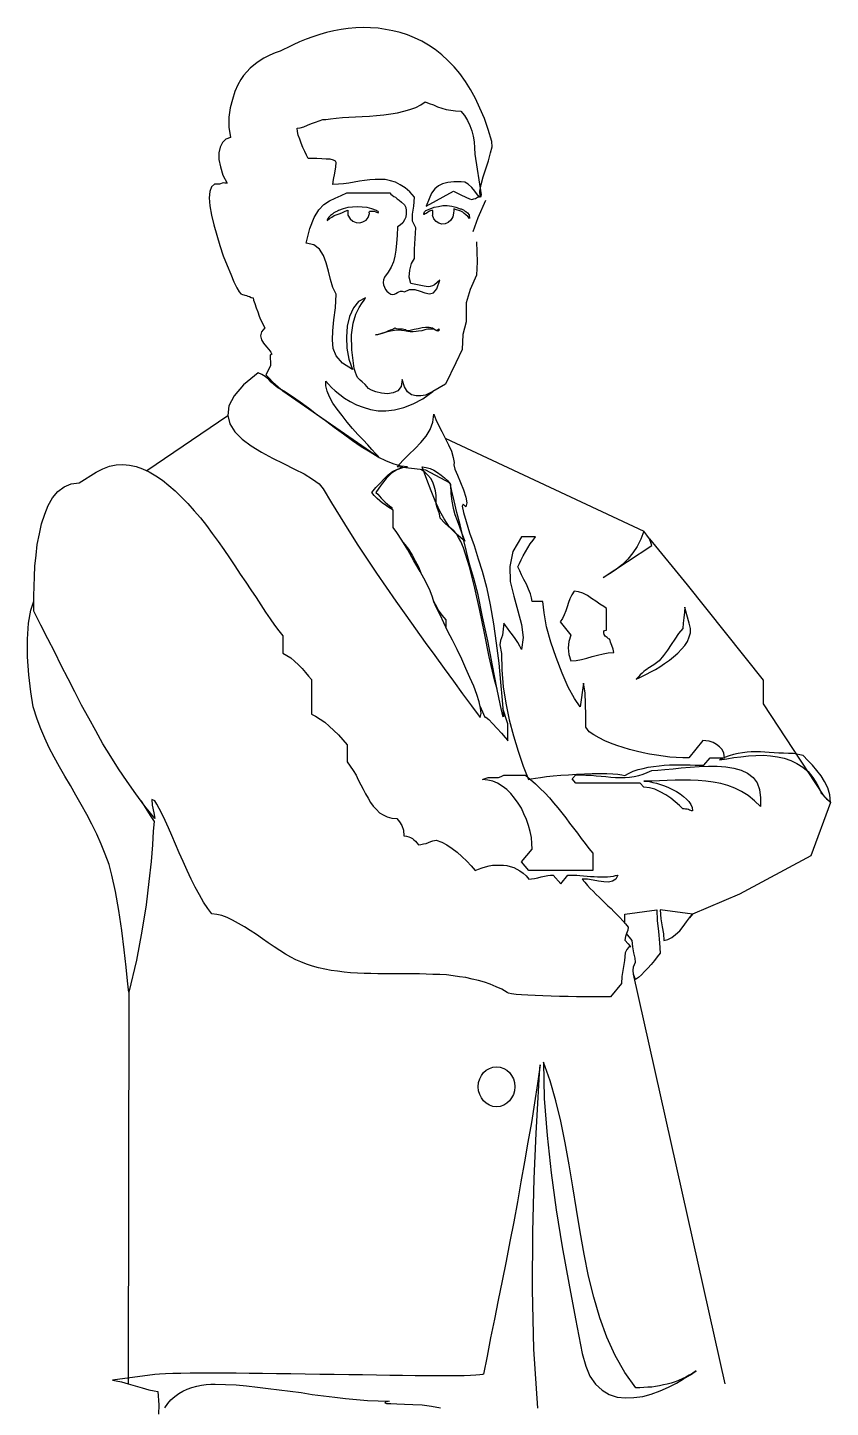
# Model space of a CAD drawing. Extents: x 142.27 to 143.09, y 58.01 to 59.82.
# Drawn here: x 142.266 to 142.851, y 58.811 to 59.816 of the extents above; entities that cross this region are included whole.
import ezdxf

# ---------------------------------------------------------------- set-up
doc = ezdxf.new("R2010")
doc.units = 0
doc.layers.get('0').update_dxf_attribs({"linetype": 'CONTINUOUS'})

msp = doc.modelspace()

# ---------------------------------------------------------------- linework, layer by layer
for p, q in [((142.5944, 59.678), (142.6001, 59.6907)), ((142.5909, 59.6677), (142.5944, 59.678)), ((142.5932, 59.6602), (142.5938, 59.6458)), ((142.5938, 59.6458), (142.5932, 59.636)), ((142.5932, 59.636), (142.5886, 59.6256)), ((142.5886, 59.6256), (142.5857, 59.6158)), ((142.5857, 59.6158), (142.5857, 59.602)), ((142.5857, 59.602), (142.5834, 59.5928)), ((142.5834, 59.5928), (142.5829, 59.5819)), ((142.5829, 59.5819), (142.5782, 59.5721)), ((142.5782, 59.5721), (142.5708, 59.5565)), ((142.5708, 59.5565), (142.5615, 59.5511)), ((142.3529, 59.4935), (142.412, 59.5338))]:
    msp.add_line(p, q)
at = {"linetype": 'CONTINUOUS'}
for points in [[(142.5223, 59.503), (142.5215, 59.5041), (142.5196, 59.5061), (142.5171, 59.5089), (142.514, 59.5122), (142.5107, 59.5159), (142.5067, 59.5199), (142.503, 59.5243), (142.499, 59.5288), (142.4953, 59.5336), (142.4917, 59.5382), (142.4886, 59.5428), (142.4861, 59.5474), (142.4844, 59.5515), (142.4834, 59.5553), (142.4834, 59.5586), (142.4853, 59.5565), (142.4876, 59.5542), (142.4903, 59.5517), (142.4936, 59.549), (142.4971, 59.5463), (142.5013, 59.5438), (142.5057, 59.5415), (142.5107, 59.5397), (142.5159, 59.538), (142.5215, 59.5372), (142.5273, 59.5372), (142.5336, 59.5378), (142.5402, 59.5395), (142.5471, 59.5422), (142.5542, 59.5459), (142.5615, 59.5511), (142.559, 59.5499), (142.5561, 59.5486), (142.5527, 59.548), (142.5492, 59.548), (142.5459, 59.5488), (142.5429, 59.5509), (142.5407, 59.5545), (142.5392, 59.5599), (142.5384, 59.5549), (142.5359, 59.5517), (142.5325, 59.5501), (142.5284, 59.5495), (142.524, 59.5499), (142.52, 59.5509), (142.5167, 59.5522), (142.5146, 59.5534), (142.5121, 59.5563), (142.51, 59.5582), (142.5086, 59.5595), (142.5076, 59.5605), (142.5065, 59.5615), (142.5059, 59.563), (142.5051, 59.5651), (142.5042, 59.568), (142.5023, 59.5815), (142.5021, 59.5926), (142.5034, 59.6011), (142.5053, 59.6075), (142.5078, 59.6123), (142.51, 59.6157), (142.5117, 59.618), (142.5123, 59.6194), (142.5073, 59.6167), (142.5036, 59.6121), (142.5007, 59.6059), (142.499, 59.5988), (142.4984, 59.5909), (142.4988, 59.5828), (142.5003, 59.5747), (142.5028, 59.5672), (142.4955, 59.5719), (142.4911, 59.5772), (142.4888, 59.5826), (142.4882, 59.5888), (142.4886, 59.5955), (142.4894, 59.6034), (142.4905, 59.6121), (142.4909, 59.6221), (142.4886, 59.6269), (142.4869, 59.6327), (142.4855, 59.6388), (142.4838, 59.645), (142.4817, 59.6504), (142.4788, 59.655), (142.4747, 59.6581), (142.4692, 59.6592), (142.4719, 59.67), (142.4749, 59.6779), (142.4784, 59.6835), (142.4821, 59.6875), (142.4861, 59.6902), (142.4903, 59.6921), (142.4946, 59.694), (142.4988, 59.696), (142.53, 59.696), (142.5309, 59.695), (142.5319, 59.6942), (142.533, 59.6933), (142.5342, 59.6927), (142.5355, 59.6917), (142.5369, 59.6906), (142.5386, 59.6892), (142.5407, 59.6873), (142.5417, 59.6852), (142.5421, 59.6831), (142.5421, 59.6808), (142.5417, 59.6783), (142.5409, 59.6763), (142.5396, 59.6742), (142.5377, 59.6725), (142.5357, 59.6713), (142.5355, 59.6648), (142.535, 59.6592), (142.5344, 59.6542), (142.5338, 59.6498), (142.5327, 59.6457), (142.5311, 59.6419), (142.529, 59.6382), (142.5261, 59.6344), (142.5255, 59.6325), (142.5252, 59.6307), (142.5255, 59.6288), (142.5261, 59.6271), (142.5269, 59.6255), (142.528, 59.6242), (142.5294, 59.623), (142.5309, 59.6221), (142.5323, 59.6219), (142.5336, 59.6221), (142.5346, 59.6227), (142.5357, 59.6234), (142.5367, 59.6238), (142.5379, 59.6242), (142.5392, 59.6242), (142.5407, 59.6238), (142.5444, 59.6255), (142.5484, 59.6255), (142.5521, 59.6244), (142.5556, 59.623), (142.559, 59.6223), (142.5619, 59.623), (142.5644, 59.6261), (142.5665, 59.6323), (142.5646, 59.6305), (142.5627, 59.629), (142.5613, 59.6282), (142.5596, 59.6277), (142.5581, 59.6275), (142.5567, 59.6277), (142.5552, 59.628), (142.554, 59.6282), (142.5454, 59.6298), (142.5442, 59.6346), (142.5446, 59.6396), (142.5459, 59.6444), (142.5482, 59.6482), (142.5482, 59.6548), (142.549, 59.6704), (142.5467, 59.6752), (142.5467, 59.6804), (142.5475, 59.6863), (142.5482, 59.6929), (142.5448, 59.6967), (142.5413, 59.6996), (142.5377, 59.7019), (142.5342, 59.7037), (142.5305, 59.7048), (142.5267, 59.7056), (142.5232, 59.7058), (142.5194, 59.7058), (142.5155, 59.7054), (142.5117, 59.705), (142.508, 59.7044), (142.504, 59.7037), (142.5003, 59.7031), (142.4963, 59.7025), (142.4926, 59.7023), (142.4886, 59.7021), (142.489, 59.7056), (142.4899, 59.7102), (142.4907, 59.7148), (142.4911, 59.7181), (142.4905, 59.7191), (142.489, 59.7198), (142.4865, 59.7204), (142.4836, 59.7206), (142.4805, 59.7208), (142.4769, 59.721), (142.4736, 59.721), (142.4705, 59.721), (142.4694, 59.7235), (142.4682, 59.7262), (142.4667, 59.7291), (142.4655, 59.7321), (142.4644, 59.735), (142.4634, 59.7379), (142.4628, 59.7406), (142.4626, 59.7431), (142.4647, 59.7433), (142.4674, 59.7441), (142.4701, 59.7452), (142.473, 59.7464), (142.4759, 59.7475), (142.4786, 59.7485), (142.4813, 59.7493), (142.4834, 59.7495), (142.4869, 59.75), (142.4911, 59.7504), (142.4955, 59.7508), (142.5001, 59.751), (142.5051, 59.7514), (142.51, 59.7516), (142.5153, 59.7518), (142.5205, 59.7523), (142.5257, 59.7529), (142.5309, 59.7535), (142.5357, 59.7543), (142.5404, 59.7554), (142.5448, 59.7566), (142.549, 59.7581), (142.5527, 59.76), (142.5559, 59.7622), (142.5588, 59.761), (142.5619, 59.76), (142.5648, 59.7587), (142.5679, 59.7577), (142.5711, 59.7568), (142.5746, 59.7562), (142.5781, 59.7558), (142.5819, 59.7556), (142.5846, 59.7523), (142.5867, 59.7487), (142.5885, 59.745), (142.5898, 59.7412), (142.5908, 59.7373), (142.5917, 59.7331), (142.5919, 59.7287), (142.5921, 59.7241), (142.5967, 59.6946), (142.5962, 59.6927), (142.5954, 59.6929), (142.594, 59.6946), (142.5921, 59.6971), (142.5898, 59.6998), (142.5873, 59.7023), (142.5848, 59.7037), (142.5821, 59.7039), (142.5767, 59.7039), (142.5723, 59.7035), (142.5686, 59.7025), (142.5656, 59.701), (142.5629, 59.699), (142.5606, 59.6958), (142.5588, 59.6917), (142.5567, 59.6863), (142.5765, 59.6971), (142.5819, 59.6944), (142.5856, 59.6927), (142.5881, 59.6917), (142.59, 59.6912), (142.5913, 59.6915), (142.5925, 59.6919), (142.594, 59.6927), (142.596, 59.6935), (142.5958, 59.6973), (142.5967, 59.7021), (142.5981, 59.7077), (142.6002, 59.7135), (142.6021, 59.7194), (142.6035, 59.725), (142.6046, 59.7296), (142.6044, 59.7333), (142.6019, 59.742), (142.599, 59.7502), (142.5958, 59.7577), (142.5925, 59.7647), (142.589, 59.7712), (142.5852, 59.7772), (142.5811, 59.7829), (142.5769, 59.7879), (142.5725, 59.7924), (142.5679, 59.7966), (142.5631, 59.8003), (142.5584, 59.8035), (142.5534, 59.8064), (142.5482, 59.8089), (142.5429, 59.811), (142.5377, 59.8128), (142.5323, 59.8141), (142.5269, 59.8151), (142.5215, 59.816), (142.5161, 59.8162), (142.5107, 59.8164), (142.5053, 59.8162), (142.4998, 59.8158), (142.4946, 59.8149), (142.4892, 59.8141), (142.484, 59.8128), (142.479, 59.8114), (142.474, 59.8097), (142.469, 59.808), (142.4642, 59.806), (142.4597, 59.8039), (142.4553, 59.8016), (142.453, 59.8006), (142.4501, 59.7993), (142.4465, 59.7981), (142.4426, 59.7964), (142.4382, 59.7941), (142.4334, 59.791), (142.4284, 59.7868), (142.4234, 59.7814), (142.4216, 59.7785), (142.4193, 59.7747), (142.4172, 59.7697), (142.4153, 59.7641), (142.4136, 59.7579), (142.4128, 59.751), (142.4128, 59.7437), (142.4139, 59.7362), (142.4105, 59.735), (142.408, 59.7327), (142.4064, 59.7293), (142.4055, 59.725), (142.4055, 59.7202), (142.4066, 59.7148), (142.4084, 59.7089), (142.4116, 59.7031), (142.4101, 59.7029), (142.4097, 59.7031), (142.4086, 59.7033), (142.4059, 59.7023), (142.4024, 59.7023), (142.4001, 59.7004), (142.3989, 59.6969), (142.3984, 59.6923), (142.3989, 59.6865), (142.4001, 59.6798), (142.4018, 59.6727), (142.4039, 59.6652), (142.4061, 59.6575), (142.4086, 59.65), (142.4114, 59.6429), (142.4141, 59.6367), (142.4164, 59.6311), (142.4186, 59.6267), (142.4203, 59.6238), (142.4216, 59.6223), (142.4226, 59.6219), (142.4236, 59.6217), (142.4245, 59.6213), (142.4255, 59.6211), (142.4266, 59.6207), (142.4278, 59.6203), (142.4291, 59.6198), (142.4305, 59.6194), (142.4307, 59.6178), (142.4316, 59.6153), (142.4326, 59.6121), (142.4338, 59.6092), (142.4349, 59.6061), (142.4359, 59.6036), (142.4368, 59.6019), (142.437, 59.6013), (142.439, 59.5976), (142.4365, 59.5946), (142.4359, 59.5917), (142.4365, 59.5888), (142.438, 59.5863), (142.4401, 59.5838), (142.442, 59.5817), (142.4434, 59.5799), (142.444, 59.5784), (142.4428, 59.5776), (142.4428, 59.5755), (142.443, 59.5726), (142.4432, 59.5699), (142.4397, 59.5634), (142.4418, 59.5611), (142.4449, 59.558), (142.4488, 59.5545), (142.4522, 59.5517), (142.4522, 59.5517), (142.5223, 59.503)], [(142.5219, 59.6819), (142.5215, 59.6823), (142.5211, 59.6827), (142.5207, 59.6829), (142.5203, 59.6831), (142.5169, 59.6844), (142.5136, 59.6852), (142.51, 59.6856), (142.5065, 59.6858), (142.503, 59.6856), (142.4996, 59.6852), (142.4961, 59.6844), (142.4928, 59.6831), (142.4919, 59.6827), (142.4907, 59.6821), (142.4894, 59.6813), (142.4882, 59.6804), (142.4869, 59.6794), (142.4857, 59.6783), (142.4849, 59.6773), (142.4844, 59.6763), (142.4844, 59.6758), (142.4861, 59.6773), (142.4878, 59.6783), (142.4896, 59.6794), (142.4917, 59.6802), (142.4938, 59.681), (142.4957, 59.6817), (142.4976, 59.6825), (142.4994, 59.6833), (142.4994, 59.6823), (142.4994, 59.6815), (142.4994, 59.6804), (142.4996, 59.6796), (142.5011, 59.6771), (142.5032, 59.6754), (142.5055, 59.6744), (142.5082, 59.6742), (142.5105, 59.6748), (142.5128, 59.6761), (142.5144, 59.6781), (142.5153, 59.6808), (142.5153, 59.681), (142.5153, 59.6813), (142.515, 59.6815), (142.515, 59.6817), (142.515, 59.6819), (142.5153, 59.6823), (142.5155, 59.6825), (142.5157, 59.6827), (142.5173, 59.6827), (142.5188, 59.6825), (142.52, 59.6821), (142.5215, 59.6815), (142.5217, 59.6815), (142.5217, 59.6817), (142.5219, 59.6817), (142.5219, 59.6819)], [(142.5548, 59.6808), (142.5552, 59.6815), (142.5554, 59.6821), (142.5559, 59.6827), (142.5563, 59.6831), (142.5594, 59.6844), (142.5625, 59.6854), (142.5656, 59.686), (142.5688, 59.6867), (142.5719, 59.6867), (142.5752, 59.6863), (142.5783, 59.6856), (142.5815, 59.6844), (142.5821, 59.6842), (142.5827, 59.684), (142.5831, 59.6838), (142.5838, 59.6835), (142.5846, 59.6829), (142.5854, 59.6823), (142.5867, 59.6813), (142.5879, 59.68), (142.5881, 59.6773), (142.5869, 59.6788), (142.5856, 59.68), (142.5844, 59.681), (142.5833, 59.6819), (142.5819, 59.6825), (142.5804, 59.6831), (142.5788, 59.6835), (142.5767, 59.6842), (142.5767, 59.6829), (142.5765, 59.6813), (142.5763, 59.6796), (142.5761, 59.6785), (142.5746, 59.6761), (142.5727, 59.6744), (142.5704, 59.6733), (142.5681, 59.6731), (142.5659, 59.6738), (142.5638, 59.675), (142.5621, 59.6769), (142.5613, 59.6796), (142.5613, 59.6798), (142.5615, 59.6802), (142.5615, 59.6804), (142.5615, 59.6806), (142.5615, 59.681), (142.5615, 59.6819), (142.5615, 59.6825), (142.5615, 59.6831), (142.5606, 59.6831), (142.5598, 59.6829), (142.559, 59.6825), (142.5584, 59.6821), (142.5575, 59.6817), (142.5567, 59.681), (142.5559, 59.6806), (142.5552, 59.6802), (142.555, 59.6802), (142.555, 59.6804), (142.5548, 59.6806), (142.5548, 59.6808)], [(142.5196, 59.5926), (142.5213, 59.5928), (142.523, 59.5932), (142.5248, 59.5938), (142.5269, 59.5944), (142.5288, 59.5953), (142.5307, 59.5961), (142.5323, 59.5967), (142.5338, 59.5976), (142.5348, 59.5971), (142.5359, 59.5969), (142.5371, 59.5969), (142.5382, 59.5969), (142.5394, 59.5969), (142.5404, 59.5967), (142.5415, 59.5963), (142.5423, 59.5957), (142.545, 59.5959), (142.5479, 59.5965), (142.5507, 59.5971), (142.5536, 59.5978), (142.5561, 59.598), (142.5588, 59.598), (142.5611, 59.5976), (142.5634, 59.5961), (142.5652, 59.5953), (142.5663, 59.5961), (142.5661, 59.5965), (142.5642, 59.5953), (142.5634, 59.5959), (142.5623, 59.5965), (142.5613, 59.5967), (142.56, 59.5967), (142.559, 59.5967), (142.5577, 59.5965), (142.5567, 59.5963), (142.5556, 59.5961), (142.5534, 59.5955), (142.5511, 59.5951), (142.5492, 59.5948), (142.5471, 59.5946), (142.545, 59.5946), (142.5432, 59.5948), (142.5409, 59.5953), (142.5386, 59.5957), (142.5361, 59.5959), (142.5334, 59.5957), (142.5305, 59.5951), (142.5275, 59.5944), (142.5248, 59.5936), (142.5225, 59.593), (142.5207, 59.5926), (142.5196, 59.5926)], [(142.4341, 59.5649), (142.4234, 59.5561), (142.4166, 59.548), (142.4128, 59.5407), (142.412, 59.5338), (142.4134, 59.5276), (142.4172, 59.5218), (142.4224, 59.5164), (142.4291, 59.5116), (142.4365, 59.507), (142.4445, 59.5026), (142.4526, 59.4987), (142.4605, 59.4947), (142.4676, 59.4912), (142.4738, 59.4874), (142.4786, 59.4839), (142.4815, 59.4803), (142.4876, 59.4701), (142.4938, 59.4599), (142.5003, 59.4497), (142.5069, 59.4393), (142.5136, 59.4291), (142.5205, 59.4187), (142.5275, 59.4085), (142.5346, 59.3983), (142.5417, 59.3883), (142.5488, 59.3783), (142.5559, 59.3683), (142.5629, 59.3587), (142.5698, 59.3492), (142.5765, 59.34), (142.5831, 59.3308), (142.5896, 59.3221), (142.596, 59.3136), (142.5967, 59.3165), (142.5962, 59.3204), (142.5952, 59.325), (142.5935, 59.3304), (142.5913, 59.3365), (142.5885, 59.3427), (142.5856, 59.3494), (142.5825, 59.3562), (142.5792, 59.3631), (142.5758, 59.37), (142.5725, 59.3764), (142.5694, 59.3827), (142.5667, 59.3885), (142.5642, 59.3935), (142.5623, 59.3979), (142.5611, 59.4012), (142.5594, 59.406), (142.5563, 59.4125), (142.5523, 59.4199), (142.5477, 59.4279), (142.5432, 59.4358), (142.5388, 59.4429), (142.5352, 59.4485), (142.5325, 59.452), (142.5325, 59.4647), (142.5307, 59.466), (142.5286, 59.4672), (142.5267, 59.4685), (142.5248, 59.4699), (142.5227, 59.4716), (142.5209, 59.4733), (142.5188, 59.4753), (142.5169, 59.4776), (142.5198, 59.4812), (142.523, 59.4845), (142.5259, 59.4876), (142.529, 59.4905), (142.5321, 59.4928), (142.5357, 59.4947), (142.5392, 59.4959), (142.5429, 59.4964), (142.5384, 59.4968), (142.5332, 59.4982), (142.5277, 59.5005), (142.5217, 59.5034), (142.5157, 59.507), (142.5092, 59.5109), (142.5028, 59.5153), (142.4963, 59.5201), (142.4896, 59.5249), (142.4832, 59.5297), (142.4767, 59.5345), (142.4707, 59.539), (142.4647, 59.5434), (142.4592, 59.5472), (142.454, 59.5507), (142.4495, 59.5534), (142.4484, 59.5538), (142.4472, 59.5549), (142.4455, 59.5563), (142.4436, 59.558), (142.4418, 59.5599), (142.4393, 59.562), (142.4368, 59.5636), (142.4341, 59.5649)], [(142.5623, 59.5347), (142.5636, 59.5309), (142.5656, 59.5266), (142.5679, 59.522), (142.5704, 59.5172), (142.5729, 59.5122), (142.575, 59.5076), (142.5763, 59.5032), (142.5769, 59.4995), (142.5767, 59.4978), (142.5775, 59.4945), (142.5794, 59.4901), (142.5817, 59.4849), (142.5838, 59.4795), (142.5854, 59.4743), (142.5863, 59.4701), (142.5856, 59.4672), (142.5835, 59.4691), (142.5829, 59.4676), (142.5838, 59.463), (142.5858, 59.4564), (142.5883, 59.4481), (142.5915, 59.4389), (142.5946, 59.4293), (142.5975, 59.4202), (142.6006, 59.4085), (142.6033, 59.3956), (142.6058, 59.3818), (142.6077, 59.3677), (142.6096, 59.3533), (142.6108, 59.3394), (142.6121, 59.3263), (142.6129, 59.3142), (142.6125, 59.3148), (142.6108, 59.3223), (142.6081, 59.3352), (142.605, 59.3514), (142.6015, 59.3694), (142.5977, 59.387), (142.5944, 59.4029), (142.5913, 59.415), (142.5885, 59.4247), (142.586, 59.4347), (142.5835, 59.4445), (142.5813, 59.4541), (142.579, 59.463), (142.5771, 59.4714), (142.5754, 59.4785), (142.5742, 59.4843), (142.5563, 59.4939), (142.5355, 59.4964), (142.5396, 59.5009), (142.544, 59.5053), (142.5486, 59.5097), (142.5527, 59.5141), (142.5565, 59.5186), (142.5594, 59.5234), (142.5615, 59.5288), (142.5623, 59.5347)], [(142.7016, 59.142), (142.7012, 59.1366), (142.7001, 59.1307), (142.6993, 59.1249), (142.6989, 59.1197), (142.691, 59.1101), (142.6872, 59.1101), (142.6826, 59.1101), (142.6776, 59.1101), (142.672, 59.1101), (142.6662, 59.1101), (142.66, 59.1103), (142.6539, 59.1103), (142.6477, 59.1106), (142.6416, 59.1108), (142.636, 59.111), (142.6308, 59.1112), (142.626, 59.1114), (142.6221, 59.1118), (142.6189, 59.1122), (142.6167, 59.1126), (142.6156, 59.1133), (142.6117, 59.1156), (142.6077, 59.1174), (142.6033, 59.1193), (142.5992, 59.1208), (142.5948, 59.122), (142.5902, 59.123), (142.5856, 59.1241), (142.5808, 59.1247), (142.5763, 59.1253), (142.5715, 59.126), (142.5665, 59.1262), (142.5615, 59.1264), (142.5567, 59.1266), (142.5517, 59.1268), (142.5465, 59.1268), (142.5415, 59.1268), (142.5365, 59.1268), (142.5315, 59.1268), (142.5265, 59.1268), (142.5213, 59.1268), (142.5163, 59.127), (142.5115, 59.127), (142.5065, 59.1274), (142.5015, 59.1276), (142.4967, 59.128), (142.4919, 59.1287), (142.4874, 59.1293), (142.4828, 59.1301), (142.4782, 59.1312), (142.4738, 59.1324), (142.4694, 59.1339), (142.4653, 59.1355), (142.4617, 59.137), (142.458, 59.1389), (142.454, 59.1412), (142.4499, 59.1437), (142.4457, 59.1466), (142.4415, 59.1495), (142.4372, 59.1524), (142.4328, 59.1555), (142.4284, 59.1584), (142.4241, 59.1611), (142.4197, 59.1636), (142.4155, 59.1659), (142.4116, 59.1678), (142.4076, 59.1693), (142.4039, 59.1701), (142.4003, 59.1705), (142.3974, 59.1745), (142.3943, 59.1791), (142.3914, 59.1843), (142.3882, 59.1899), (142.3853, 59.1959), (142.3824, 59.2022), (142.3795, 59.2086), (142.3766, 59.2151), (142.3739, 59.2213), (142.3712, 59.2276), (142.3687, 59.2332), (142.3664, 59.2386), (142.3641, 59.2432), (142.362, 59.2473), (142.3603, 59.2505), (142.3587, 59.2528), (142.3566, 59.2538), (142.3568, 59.2498), (142.3581, 59.2442), (142.3587, 59.2401), (142.3516, 59.249), (142.3449, 59.258), (142.3385, 59.2669), (142.3324, 59.2761), (142.3266, 59.2852), (142.321, 59.2944), (142.3158, 59.3038), (142.3106, 59.3131), (142.3054, 59.3227), (142.3004, 59.3323), (142.2956, 59.3419), (142.2906, 59.3514), (142.2858, 59.3612), (142.2808, 59.371), (142.2758, 59.381), (142.2706, 59.391), (142.2706, 59.3962), (142.2706, 59.4022), (142.2708, 59.4091), (142.271, 59.4164), (142.2714, 59.4239), (142.2723, 59.4318), (142.2731, 59.4397), (142.2746, 59.4474), (142.2762, 59.4547), (142.2785, 59.4618), (142.281, 59.468), (142.2843, 59.4737), (142.2881, 59.4782), (142.2927, 59.4818), (142.2979, 59.4839), (142.3037, 59.4847), (142.316, 59.4924), (142.3208, 59.4949), (142.3258, 59.4968), (142.3306, 59.4978), (142.3354, 59.498), (142.3404, 59.4976), (142.3451, 59.4966), (142.3499, 59.4949), (142.3547, 59.4926), (142.3595, 59.4897), (142.3643, 59.4866), (142.3691, 59.4828), (142.3737, 59.4787), (142.3782, 59.4743), (142.3828, 59.4695), (142.3874, 59.4643), (142.392, 59.4591), (142.3964, 59.4535), (142.4007, 59.4476), (142.4049, 59.4418), (142.4091, 59.436), (142.4132, 59.4299), (142.4172, 59.4241), (142.4211, 59.4181), (142.4251, 59.4122), (142.4288, 59.4066), (142.4326, 59.401), (142.4361, 59.3956), (142.4395, 59.3904), (142.4428, 59.3856), (142.4461, 59.381), (142.4492, 59.3768), (142.4522, 59.3731), (142.4522, 59.3604), (142.4551, 59.3589), (142.458, 59.3571), (142.4607, 59.3546), (142.4636, 59.3521), (142.4661, 59.3494), (142.4686, 59.3464), (142.4709, 59.3437), (142.473, 59.3412), (142.473, 59.3161), (142.4759, 59.3146), (142.4792, 59.3125), (142.4826, 59.3102), (142.4859, 59.3073), (142.4894, 59.3042), (142.4928, 59.3009), (142.4959, 59.2973), (142.499, 59.2938), (142.499, 59.2813), (142.5013, 59.2782), (142.5034, 59.275), (142.5055, 59.2717), (142.5071, 59.2682), (142.509, 59.2646), (142.5107, 59.2613), (142.5123, 59.258), (142.5142, 59.2548), (142.5161, 59.2517), (142.518, 59.249), (142.5203, 59.2465), (142.5225, 59.2442), (142.5252, 59.2426), (142.5282, 59.2411), (142.5315, 59.2403), (142.5352, 59.2401), (142.5371, 59.2376), (142.5388, 59.2349), (142.54, 59.2315), (142.5404, 59.2274), (142.5423, 59.2272), (142.544, 59.2267), (142.5452, 59.2261), (142.5467, 59.2255), (142.5477, 59.2244), (142.5488, 59.2234), (142.5498, 59.2222), (142.5509, 59.2209), (142.5527, 59.2211), (142.5546, 59.2215), (142.5565, 59.2219), (142.5584, 59.2226), (142.56, 59.2232), (142.5615, 59.2238), (142.5627, 59.224), (142.564, 59.2242), (142.5679, 59.2228), (142.5717, 59.2207), (142.5756, 59.2182), (142.5792, 59.2155), (142.5827, 59.2124), (142.5863, 59.209), (142.5894, 59.2055), (142.5923, 59.202), (142.5948, 59.203), (142.5973, 59.204), (142.5998, 59.2049), (142.6025, 59.2055), (142.605, 59.2059), (142.6077, 59.2061), (142.6102, 59.2061), (142.6129, 59.2061), (142.6154, 59.2057), (142.6179, 59.2051), (142.6204, 59.2042), (142.6227, 59.203), (142.625, 59.2018), (142.6273, 59.2001), (142.6294, 59.1982), (142.6314, 59.1959), (142.6335, 59.1961), (142.6356, 59.1963), (142.6379, 59.1968), (142.6404, 59.1974), (142.6429, 59.198), (142.6452, 59.1984), (142.6473, 59.1986), (142.6493, 59.1988), (142.6548, 59.1924), (142.6598, 59.1988), (142.6618, 59.1988), (142.6639, 59.1986), (142.6664, 59.1986), (142.6687, 59.1984), (142.6712, 59.1982), (142.6739, 59.198), (142.6764, 59.1978), (142.6791, 59.1978), (142.6816, 59.1976), (142.6841, 59.1976), (142.6864, 59.1976), (142.6889, 59.1976), (142.691, 59.1978), (142.6931, 59.198), (142.6947, 59.1984), (142.6964, 59.1988), (142.6949, 59.1959), (142.6924, 59.1943), (142.6895, 59.1936), (142.6862, 59.1938), (142.6822, 59.1943), (142.6783, 59.1951), (142.6741, 59.1957), (142.6702, 59.1959), (142.6722, 59.1936), (142.6741, 59.1913), (142.6762, 59.1891), (142.6783, 59.187), (142.6806, 59.1847), (142.6826, 59.1826), (142.6849, 59.1805), (142.687, 59.1784), (142.6891, 59.1763), (142.6914, 59.1743), (142.6935, 59.1722), (142.6958, 59.1699), (142.6978, 59.1678), (142.6999, 59.1655), (142.7018, 59.1632), (142.7039, 59.1609), (142.7035, 59.1587), (142.7026, 59.1562), (142.7018, 59.1539), (142.7014, 59.1514), (142.7039, 59.1487), (142.7051, 59.1472), (142.7058, 59.1466), (142.7055, 59.1466), (142.7049, 59.1464), (142.7041, 59.1459), (142.7028, 59.1445), (142.7016, 59.142)], [(142.5411, 59.4957), (142.5394, 59.4955), (142.5352, 59.4941), (142.5313, 59.4916), (142.5275, 59.4878), (142.5238, 59.4832), (142.52, 59.4776), (142.5213, 59.4764), (142.5225, 59.4749), (142.5238, 59.4735), (142.5252, 59.472), (142.5267, 59.4705), (142.5284, 59.4691), (142.5298, 59.4678), (142.5315, 59.4666), (142.5315, 59.4653), (142.5315, 59.4653)], [(142.6083, 59.3342), (142.6065, 59.341), (142.6025, 59.3579), (142.599, 59.375), (142.5956, 59.3916), (142.5921, 59.4079), (142.5881, 59.4233), (142.5838, 59.4372), (142.5819, 59.4418), (142.5802, 59.4449), (142.5786, 59.4474), (142.5769, 59.4493), (142.575, 59.451), (142.5729, 59.4528), (142.5702, 59.4553), (142.5669, 59.4589), (142.5663, 59.462), (142.5648, 59.4658), (142.5638, 59.4691), (142.564, 59.4714), (142.5638, 59.4753), (142.5634, 59.4789), (142.5625, 59.4822), (142.5615, 59.4851), (142.56, 59.4878), (142.5579, 59.4903), (142.5556, 59.4924), (142.5527, 59.4943), (142.5527, 59.4943), (142.5527, 59.4943)], [(142.5536, 59.4962), (142.5565, 59.4959), (142.5594, 59.4951), (142.5621, 59.4939), (142.5648, 59.4922), (142.5675, 59.4903), (142.57, 59.4882), (142.5723, 59.486), (142.5744, 59.4835), (142.5746, 59.4768), (142.5752, 59.4712), (142.5763, 59.4662), (142.5775, 59.4616), (142.5792, 59.4572), (142.5808, 59.4526), (142.5827, 59.4478), (142.5848, 59.4422), (142.5786, 59.4472), (142.5736, 59.4524), (142.5696, 59.4583), (142.5663, 59.4645), (142.5631, 59.4714), (142.5602, 59.4789), (142.5571, 59.487), (142.5536, 59.4962)], [(142.7153, 59.4495), (142.713, 59.4435), (142.7103, 59.4383), (142.7072, 59.4335), (142.7037, 59.4291), (142.6997, 59.4252), (142.6953, 59.4218), (142.6908, 59.4185), (142.6856, 59.4156), (142.721, 59.4389), (142.7205, 59.4412), (142.7193, 59.4437), (142.7174, 59.4464), (142.7153, 59.4495)], [(142.5398, 59.4412), (142.5411, 59.4397), (142.5438, 59.4362), (142.5463, 59.432), (142.5486, 59.4279), (142.5509, 59.4233), (142.5527, 59.4191), (142.5527, 59.4191)], [(142.6114, 59.3602), (142.6117, 59.3483), (142.6127, 59.336), (142.6146, 59.324), (142.6171, 59.3119), (142.6202, 59.3002), (142.6237, 59.289), (142.6273, 59.2782), (142.6312, 59.2684), (142.6331, 59.269), (142.6362, 59.2694), (142.64, 59.27), (142.6443, 59.2705), (142.6493, 59.2711), (142.6548, 59.2715), (142.6604, 59.2719), (142.6662, 59.2723), (142.672, 59.2725), (142.6776, 59.2727), (142.6831, 59.2727), (142.6883, 59.2727), (142.6926, 59.2725), (142.6964, 59.2723), (142.6993, 59.2719), (142.7014, 59.2713), (142.7045, 59.273), (142.7076, 59.2744), (142.7112, 59.2757), (142.7147, 59.2765), (142.7185, 59.2773), (142.7224, 59.278), (142.7264, 59.2784), (142.7301, 59.2788), (142.7341, 59.279), (142.738, 59.279), (142.7418, 59.279), (142.7455, 59.279), (142.7491, 59.279), (142.7526, 59.2788), (142.7559, 59.2788), (142.7589, 59.2788), (142.7636, 59.2842), (142.7741, 59.2842), (142.7736, 59.2875), (142.7724, 59.2902), (142.7705, 59.2923), (142.7682, 59.294), (142.7657, 59.2954), (142.763, 59.2963), (142.7605, 59.2967), (142.7584, 59.2969), (142.748, 59.2842), (142.7437, 59.2842), (142.7389, 59.2844), (142.7343, 59.2848), (142.7293, 59.2854), (142.7245, 59.2861), (142.7195, 59.2869), (142.7147, 59.2879), (142.7097, 59.289), (142.7049, 59.2902), (142.7001, 59.2917), (142.6956, 59.2932), (142.691, 59.2948), (142.6868, 59.2967), (142.6826, 59.2988), (142.6789, 59.3009), (142.6754, 59.3031), (142.6729, 59.3065), (142.6729, 59.3154), (142.6724, 59.3315), (142.6712, 59.3387), (142.6689, 59.3213), (142.6647, 59.3275), (142.6602, 59.3358), (142.6558, 59.346), (142.6514, 59.3573), (142.6475, 59.3685), (142.6443, 59.3798), (142.6425, 59.3898), (142.6416, 59.3981), (142.6339, 59.3981), (142.6335, 59.4008), (142.6327, 59.4037), (142.6312, 59.4072), (142.6298, 59.4108), (142.6279, 59.4141), (142.6262, 59.4177), (142.6248, 59.4206), (142.6235, 59.4233), (142.6246, 59.4258), (142.6258, 59.4285), (142.6273, 59.4314), (142.6289, 59.4343), (142.6308, 59.4372), (142.6325, 59.4401), (142.6346, 59.4429), (142.6364, 59.4453), (142.626, 59.4453), (142.6198, 59.4345), (142.6175, 59.4237), (142.6179, 59.4127), (142.6204, 59.402), (142.6233, 59.3914), (142.626, 59.3814), (142.6273, 59.3718), (142.626, 59.3631), (142.6248, 59.3656), (142.6233, 59.3683), (142.6214, 59.3712), (142.6196, 59.3739), (142.6177, 59.3764), (142.6158, 59.3787), (142.6144, 59.3806), (142.6131, 59.3823), (142.6123, 59.3737), (142.6108, 59.3698), (142.6102, 59.3666), (142.6114, 59.3602)], [(142.3485, 59.2532), (142.3489, 59.2526), (142.3522, 59.2473), (142.3553, 59.2423), (142.3583, 59.2378), (142.3576, 59.2307), (142.357, 59.2209), (142.356, 59.2086), (142.3545, 59.194), (142.3524, 59.1772), (142.3493, 59.158), (142.3454, 59.1368), (142.3399, 59.1135), (142.3395, 59.1151), (142.3389, 59.1216), (142.3379, 59.1316), (142.3364, 59.1443), (142.3347, 59.1584), (142.3326, 59.173), (142.3302, 59.1868), (142.3274, 59.1988), (142.3254, 59.2065), (142.3227, 59.214), (142.3197, 59.2213), (142.3164, 59.2286), (142.3129, 59.2359), (142.3091, 59.243), (142.3052, 59.2501), (142.3012, 59.2569), (142.2973, 59.264), (142.2931, 59.2709), (142.2893, 59.2777), (142.2854, 59.2846), (142.2818, 59.2915), (142.2785, 59.2986), (142.2756, 59.3054), (142.2729, 59.3125), (142.2702, 59.3213), (142.2683, 59.3323), (142.2669, 59.3448), (142.266, 59.3579), (142.266, 59.3706), (142.2666, 59.3823), (142.2683, 59.3918), (142.2706, 59.3983), (142.2706, 59.3983), (142.2706, 59.3983)], [(142.5621, 59.3985), (142.5621, 59.3985)], [(142.5711, 59.3793), (142.5711, 59.3848), (142.5683, 59.3881), (142.5656, 59.3918), (142.5634, 59.396), (142.5621, 59.3983), (142.5621, 59.3985)], [(142.6881, 59.3773), (142.6881, 59.3931), (142.686, 59.3945), (142.6833, 59.3962), (142.6804, 59.3983), (142.6772, 59.4004), (142.6741, 59.4025), (142.6708, 59.4041), (142.6677, 59.4052), (142.6645, 59.4056), (142.6629, 59.4031), (142.6614, 59.4002), (142.6604, 59.3973), (142.6593, 59.3943), (142.6583, 59.3914), (142.6573, 59.3885), (142.656, 59.3858), (142.6543, 59.3833), (142.662, 59.3737), (142.6606, 59.3691), (142.66, 59.3644), (142.6606, 59.3596), (142.662, 59.355), (142.666, 59.3552), (142.6699, 59.356), (142.6737, 59.3569), (142.6776, 59.3581), (142.6816, 59.3591), (142.6856, 59.36), (142.6893, 59.3608), (142.6933, 59.361), (142.6928, 59.3635), (142.692, 59.366), (142.691, 59.3685), (142.6906, 59.3708), (142.6895, 59.371), (142.6885, 59.3718), (142.6872, 59.3729), (142.6864, 59.3741), (142.686, 59.3752), (142.686, 59.3762), (142.6866, 59.3771), (142.6881, 59.3773)], [(142.7451, 59.3939), (142.7449, 59.3904), (142.7445, 59.3862), (142.7439, 59.3823), (142.7437, 59.3785), (142.7405, 59.3748), (142.7378, 59.3708), (142.7351, 59.3669), (142.7326, 59.3627), (142.7297, 59.3587), (142.7264, 59.355), (142.7226, 59.3519), (142.7183, 59.3492), (142.7176, 59.3489), (142.7166, 59.3481), (142.7153, 59.3471), (142.7141, 59.346), (142.7126, 59.3446), (142.7114, 59.3433), (142.7103, 59.3423), (142.7097, 59.3415), (142.7118, 59.3425), (142.7143, 59.3437), (142.7172, 59.3452), (142.7203, 59.3469), (142.7237, 59.3487), (142.727, 59.3506), (142.7303, 59.3529), (142.7339, 59.3554), (142.737, 59.3579), (142.7401, 59.3604), (142.7428, 59.3633), (142.7451, 59.3662), (142.747, 59.3691), (142.7484, 59.3723), (142.7493, 59.3754), (142.7493, 59.3785), (142.7484, 59.3823), (142.7466, 59.3885), (142.7451, 59.3937), (142.7451, 59.3939)], [(142.5711, 59.3793), (142.5711, 59.3793)], [(142.5958, 59.3221), (142.5967, 59.32), (142.5994, 59.3138), (142.6002, 59.3138), (142.6023, 59.3121), (142.605, 59.3092), (142.6083, 59.3056), (142.6114, 59.3021), (142.6142, 59.299), (142.616, 59.2971), (142.6162, 59.2967), (142.6162, 59.309), (142.6125, 59.3202), (142.6125, 59.3202)], [(142.8244, 59.2873), (142.8207, 59.2873), (142.8171, 59.2875), (142.8136, 59.2877), (142.8103, 59.2879), (142.8067, 59.2882), (142.8034, 59.2884), (142.8003, 59.2886), (142.797, 59.2886), (142.7936, 59.2886), (142.7905, 59.2884), (142.7872, 59.2879), (142.784, 59.2873), (142.7807, 59.2867), (142.7774, 59.2857), (142.7741, 59.2844), (142.7705, 59.2827), (142.7757, 59.2836), (142.7809, 59.2844), (142.7861, 59.285), (142.7915, 59.2857), (142.797, 59.2859), (142.8024, 59.2861), (142.8076, 59.2857), (142.8128, 59.285), (142.8176, 59.284), (142.8224, 59.2823), (142.8269, 59.2802), (142.8311, 59.2775), (142.8351, 59.2742), (142.8386, 59.27), (142.8415, 59.2653), (142.8442, 59.2596), (142.8444, 59.2588), (142.845, 59.258), (142.8461, 59.2569), (142.8471, 59.2557), (142.8484, 59.2544), (142.8496, 59.2534), (142.8507, 59.2526), (142.8513, 59.2517), (142.8509, 59.2573), (142.8494, 59.2623), (142.8471, 59.2669), (142.8446, 59.2711), (142.8415, 59.275), (142.8382, 59.2788), (142.8348, 59.2823), (142.8315, 59.2859), (142.8244, 59.2873)], [(142.721, 59.275), (142.7255, 59.2752), (142.7307, 59.2757), (142.7366, 59.2763), (142.7426, 59.2769), (142.7491, 59.2775), (142.7557, 59.278), (142.7624, 59.2782), (142.7688, 59.2782), (142.7751, 59.2777), (142.7809, 59.2767), (142.7863, 59.2752), (142.7909, 59.273), (142.7949, 59.2698), (142.7978, 59.2659), (142.7997, 59.2611), (142.8003, 59.255), (142.8003, 59.2488), (142.7959, 59.253), (142.7913, 59.2567), (142.7865, 59.2596), (142.7815, 59.2621), (142.7766, 59.264), (142.7713, 59.2655), (142.7659, 59.2665), (142.7605, 59.2673), (142.7549, 59.2677), (142.7493, 59.268), (142.7437, 59.268), (142.738, 59.268), (142.7322, 59.2677), (142.7266, 59.2675), (142.721, 59.2673), (142.7153, 59.2673), (142.7172, 59.2671), (142.7193, 59.2669), (142.7218, 59.2663), (142.7245, 59.2657), (142.7274, 59.2648), (142.7303, 59.2638), (142.7332, 59.2625), (142.7362, 59.2611), (142.7391, 59.2596), (142.7418, 59.258), (142.7443, 59.2561), (142.7464, 59.2542), (142.7482, 59.2523), (142.7495, 59.2501), (142.7505, 59.248), (142.7507, 59.2457), (142.7501, 59.2457), (142.7495, 59.2459), (142.7486, 59.2461), (142.7478, 59.2465), (142.7468, 59.2467), (142.7457, 59.2469), (142.7447, 59.2471), (142.7437, 59.2471), (142.7412, 59.2496), (142.7382, 59.2521), (142.7349, 59.2548), (142.7312, 59.2573), (142.7272, 59.2594), (142.7232, 59.2613), (142.7193, 59.2623), (142.7153, 59.2628), (142.7126, 59.2657), (142.6658, 59.2657), (142.6631, 59.2688), (142.6658, 59.2719), (142.6695, 59.2719), (142.6731, 59.2717), (142.6768, 59.2715), (142.6806, 59.2711), (142.6841, 59.2709), (142.6876, 59.2705), (142.6912, 59.2702), (142.6947, 59.27), (142.6983, 59.27), (142.7016, 59.27), (142.7049, 59.2702), (142.7083, 59.2707), (142.7116, 59.2713), (142.7147, 59.2723), (142.7178, 59.2736), (142.721, 59.275)], [(142.6289, 59.2715), (142.6327, 59.2684), (142.6364, 59.2653), (142.6398, 59.2619), (142.6431, 59.2586), (142.6464, 59.255), (142.6495, 59.2515), (142.6525, 59.2478), (142.6554, 59.2442), (142.6583, 59.2405), (142.6612, 59.2367), (142.6639, 59.233), (142.6668, 59.2292), (142.6695, 59.2255), (142.6724, 59.2217), (142.6751, 59.2182), (142.6781, 59.2147), (142.6781, 59.202), (142.6314, 59.202), (142.6262, 59.2084), (142.6339, 59.2176), (142.6337, 59.2217), (142.6333, 59.2261), (142.6325, 59.2305), (142.6312, 59.2349), (142.6298, 59.2392), (142.6279, 59.2434), (142.626, 59.2476), (142.6237, 59.2513), (142.621, 59.2548), (142.6183, 59.2582), (142.6154, 59.2611), (142.6121, 59.2636), (142.6087, 59.2657), (142.6052, 59.2671), (142.6015, 59.268), (142.5977, 59.2684), (142.5996, 59.2692), (142.6017, 59.2698), (142.6035, 59.2698), (142.6054, 59.27), (142.6075, 59.27), (142.6094, 59.27), (142.6112, 59.2707), (142.6131, 59.2715), (142.6289, 59.2715)], [(142.7014, 59.1636), (142.7014, 59.1703), (142.7247, 59.1734), (142.7251, 59.1657), (142.726, 59.1576), (142.7268, 59.1493), (142.7272, 59.1418), (142.7251, 59.1393), (142.723, 59.1366), (142.7207, 59.1337), (142.7183, 59.131), (142.7158, 59.1285), (142.7135, 59.126), (142.7114, 59.1241), (142.7093, 59.1226), (142.7078, 59.1266), (142.7074, 59.1293), (142.7078, 59.1318), (142.7093, 59.1353), (142.7089, 59.1382), (142.708, 59.142), (142.7072, 59.1466), (142.7068, 59.1512), (142.7026, 59.1562), (142.7026, 59.1562)], [(142.7272, 59.1734), (142.7276, 59.1668), (142.7287, 59.1611), (142.7295, 59.1559), (142.7299, 59.1512), (142.7328, 59.1518), (142.7357, 59.1532), (142.7384, 59.1555), (142.7414, 59.1582), (142.7439, 59.1614), (142.7464, 59.1647), (142.7486, 59.1676), (142.7507, 59.1703), (142.7272, 59.1734)], [(142.6398, 59.0606), (142.6377, 59.0468), (142.6356, 59.0327), (142.6333, 59.0185), (142.6308, 59.0042), (142.6283, 58.9898), (142.6256, 58.9752), (142.6231, 58.9606), (142.6204, 58.9461), (142.6175, 58.9317), (142.6148, 58.9173), (142.6119, 58.903), (142.6092, 58.889), (142.6065, 58.8751), (142.6035, 58.8615), (142.601, 58.8482), (142.5983, 58.8351), (142.5977, 58.8347), (142.5958, 58.8345), (142.5929, 58.8343), (142.589, 58.8341), (142.5842, 58.8338), (142.5786, 58.8338), (142.5721, 58.8338), (142.5648, 58.8338), (142.5569, 58.8338), (142.5486, 58.8338), (142.5394, 58.8341), (142.53, 58.8341), (142.5203, 58.8343), (142.5103, 58.8345), (142.5001, 58.8345), (142.4896, 58.8347), (142.479, 58.8349), (142.4684, 58.8351), (142.458, 58.8353), (142.4476, 58.8353), (142.4374, 58.8355), (142.4276, 58.8355), (142.418, 58.8357), (142.4089, 58.8357), (142.4001, 58.8357), (142.392, 58.8357), (142.3845, 58.8357), (142.3778, 58.8355), (142.3718, 58.8355), (142.3666, 58.8353), (142.3622, 58.8351), (142.3589, 58.8347), (142.3279, 58.8307), (142.3306, 58.8303), (142.3345, 58.8295), (142.3393, 58.828), (142.3445, 58.8266), (142.3495, 58.8251), (142.3543, 58.8236), (142.3583, 58.8228), (142.361, 58.8224), (142.3616, 58.8126), (142.3614, 58.8059)], [(142.6079, 59.0591), (142.6106, 59.0589), (142.6131, 59.0579), (142.6154, 59.0566), (142.6173, 59.0548), (142.6189, 59.0527), (142.6202, 59.0502), (142.621, 59.0475), (142.6212, 59.0445), (142.621, 59.0416), (142.6202, 59.0389), (142.6189, 59.0364), (142.6173, 59.0343), (142.6154, 59.0325), (142.6131, 59.0312), (142.6106, 59.0302), (142.6079, 59.03), (142.6052, 59.0302), (142.6027, 59.0312), (142.6004, 59.0325), (142.5985, 59.0343), (142.5969, 59.0364), (142.5956, 59.0389), (142.5948, 59.0416), (142.5946, 59.0445), (142.5948, 59.0475), (142.5956, 59.0502), (142.5969, 59.0527), (142.5985, 59.0548), (142.6004, 59.0566), (142.6027, 59.0579), (142.6052, 59.0589), (142.6079, 59.0591)], [(142.6379, 58.8103), (142.6352, 58.8534), (142.6341, 58.8967), (142.6343, 58.9388), (142.6354, 58.9773), (142.6368, 59.0106), (142.6383, 59.0366), (142.6393, 59.0541), (142.6398, 59.0606)], [(142.7534, 58.8376), (142.7509, 58.8359), (142.7484, 58.8343), (142.7459, 58.8328), (142.7432, 58.8316), (142.7405, 58.8305), (142.738, 58.8295), (142.7351, 58.8284), (142.7324, 58.8278), (142.7297, 58.8272), (142.7268, 58.8266), (142.7239, 58.8261), (142.721, 58.8257), (142.7183, 58.8255), (142.7153, 58.8253), (142.7124, 58.8251), (142.7095, 58.8251), (142.7014, 58.8363), (142.6943, 58.8486), (142.6883, 58.862), (142.6833, 58.8761), (142.6789, 58.8911), (142.6749, 58.9065), (142.6718, 58.9225), (142.6689, 58.9388), (142.6662, 58.955), (142.6635, 58.9715), (142.6608, 58.9877), (142.6579, 59.0037), (142.6548, 59.0194), (142.6512, 59.0343), (142.6471, 59.0489), (142.6421, 59.0625), (142.6427, 59.036), (142.6448, 59.0089), (142.6477, 58.9819), (142.6514, 58.9548), (142.6558, 58.9279), (142.6606, 58.9015), (142.6654, 58.8755), (142.6704, 58.8501), (142.6729, 58.8409), (142.676, 58.8336), (142.6801, 58.8278), (142.6849, 58.8234), (142.6901, 58.8203), (142.6958, 58.8184), (142.7018, 58.8178), (142.708, 58.818), (142.7145, 58.8189), (142.7207, 58.8205), (142.7272, 58.8228), (142.7332, 58.8255), (142.7391, 58.8284), (142.7443, 58.8316), (142.7493, 58.8345), (142.7534, 58.8376)], [(142.3662, 58.8105), (142.3683, 58.8137), (142.3705, 58.8164), (142.3733, 58.8189), (142.3762, 58.8209), (142.3793, 58.8226), (142.3824, 58.8241), (142.3857, 58.8253), (142.3893, 58.8264), (142.3928, 58.827), (142.3962, 58.8276), (142.3995, 58.8278), (142.4028, 58.8278), (142.4103, 58.8276), (142.418, 58.8272), (142.4257, 58.8266), (142.4336, 58.8257), (142.4415, 58.8247), (142.4495, 58.8236), (142.4574, 58.8226), (142.4655, 58.8216), (142.4736, 58.8203), (142.4817, 58.8193), (142.4899, 58.8182), (142.4978, 58.8174), (142.5059, 58.8166), (142.5138, 58.8159), (142.5217, 58.8157), (142.5296, 58.8155), (142.5269, 58.8147), (142.5265, 58.8141), (142.5277, 58.8137), (142.5309, 58.8137), (142.5352, 58.8134), (142.5407, 58.8132), (142.5469, 58.813), (142.5536, 58.8126), (142.5604, 58.8118), (142.5671, 58.8105)]]:
    msp.add_lwpolyline(points, dxfattribs=at)
for points in [[(142.5704, 59.5172), (142.7153, 59.4495)], [(142.7193, 59.4437), (142.7469, 59.4102)], [(142.7469, 59.4102), (142.8023, 59.3409), (142.8023, 59.3236), (142.8461, 59.2569), (142.8513, 59.2517), (142.837, 59.2127), (142.785, 59.1849), (142.7507, 59.1703), (142.7486, 59.1676)], [(142.7746, 58.828), (142.7078, 59.1266)], [(142.3399, 59.1135), (142.3393, 58.828)]]:
    msp.add_lwpolyline(points)

doc.saveas('drawing.dxf')
